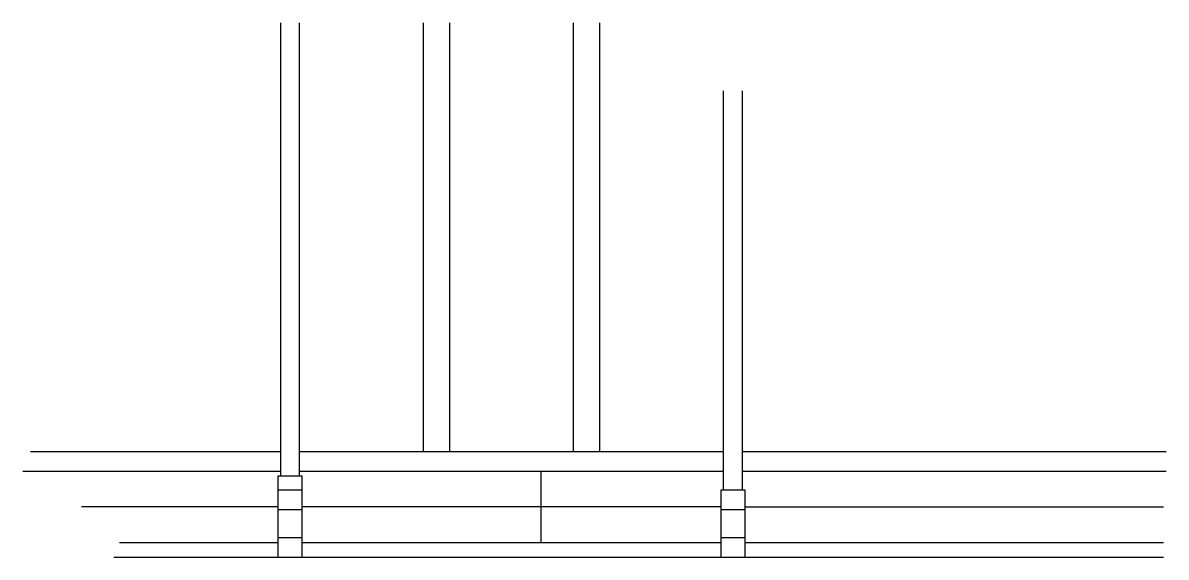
# Model space of a CAD drawing. Header units: metres. Extents: x 3779 to 4907, y 2470 to 2997.
import ezdxf

# ---------------------------------------------------------------- set-up
doc = ezdxf.new("R2010")
doc.units = ezdxf.units.M
for name, color, linetype in [('3', 7, 'Continuous'), ('7', 7, 'Continuous'), ('Painéis', 7, 'Continuous')]:
    doc.layers.add(name, color=color, linetype=linetype)

msp = doc.modelspace()

# ---------------------------------------------------------------- linework, layer by layer
at = {"layer": '3', "color": 7, "lineweight": 25}
for points in [[(4032.7, 2996.9), (4032.7, 2554.9)], [(4051.7, 2554.9), (4051.7, 2996.9)], [(4469.7, 2929.9), (4469.7, 2554.9)], [(4488.7, 2554.9), (4488.7, 2929.9)], [(4032.7, 2573.9), (3786.2, 2573.9)], [(4469.7, 2573.9), (4051.7, 2573.9)], [(4906.7, 2573.9), (4488.7, 2573.9)], [(3778.6, 2554.9), (4032.7, 2554.9)], [(4032.7, 2554.9), (4032.7, 2549.9)], [(4051.7, 2554.9), (4469.7, 2554.9)], [(4051.7, 2549.9), (4051.7, 2554.9)], [(4469.7, 2554.9), (4469.7, 2535.9)], [(4488.7, 2554.9), (4906.7, 2554.9)], [(4488.7, 2535.9), (4488.7, 2554.9)], [(4488.7, 2535.9), (4488.7, 2554.9)], [(4030.2, 2483.9), (3874, 2483.9)], [(4467.2, 2483.9), (4054.2, 2483.9)], [(4904.2, 2483.9), (4491.2, 2483.9)], [(3868.4, 2469.9), (4030.2, 2469.9)], [(4054.2, 2469.9), (4467.2, 2469.9)], [(4491.2, 2469.9), (4904.2, 2469.9)]]:
    msp.add_lwpolyline(points, dxfattribs=at)
at = {"layer": '7', "color": 7, "lineweight": 25}
for points in [[(4030.2, 2469.9), (4054.2, 2469.9), (4054.2, 2549.9), (4030.2, 2549.9), (4030.2, 2469.9)], [(4030.2, 2516.9), (4054.2, 2516.9), (4054.2, 2535.9), (4030.2, 2535.9), (4030.2, 2516.9)], [(4467.2, 2469.9), (4491.2, 2469.9), (4491.2, 2535.9), (4467.2, 2535.9), (4467.2, 2469.9)], [(4467.2, 2516.9), (4491.2, 2516.9), (4491.2, 2535.9), (4467.2, 2535.9), (4467.2, 2516.9)], [(4030.2, 2469.9), (4054.2, 2469.9), (4054.2, 2488.9), (4030.2, 2488.9), (4030.2, 2469.9)], [(4467.2, 2469.9), (4491.2, 2469.9), (4491.2, 2488.9), (4467.2, 2488.9), (4467.2, 2469.9)]]:
    msp.add_lwpolyline(points, dxfattribs=at)
at = {"layer": 'Painéis', "color": 7, "lineweight": 25}
for p, q in [((4173.7, 2996.9), (4173.7, 2573.9)), ((4199.7, 2996.9), (4199.7, 2573.9)), ((4321.7, 2996.9), (4321.7, 2573.9)), ((4347.7, 2996.9), (4347.7, 2573.9)), ((4290.2, 2483.9), (4290.2, 2554.9)), ((4030.2, 2519.4), (3836.5, 2519.4)), ((4467.2, 2519.4), (4054.2, 2519.4)), ((4491.2, 2519.4), (4904.2, 2519.4))]:
    msp.add_line(p, q, dxfattribs=at)

doc.saveas('drawing.dxf')
